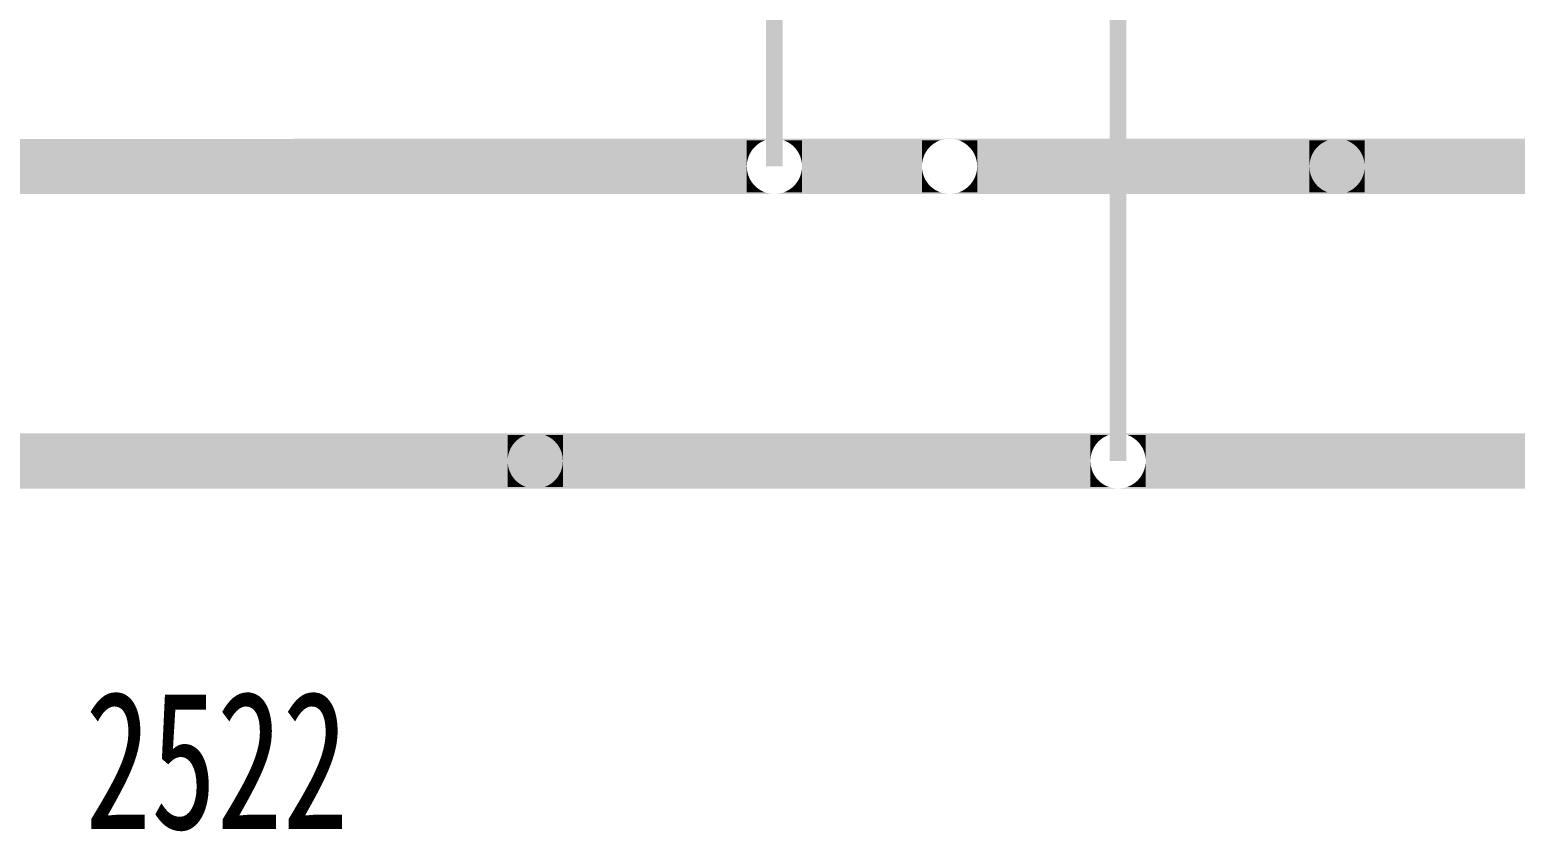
# Model space of a CAD drawing. Header units: millimetres. Extents: x 10667 to 23854, y -3427 to -2899.
# Drawn here: x 17254.6 to 17308.4, y -3188.5 to -3159.5 of the extents above; entities that cross this region are included whole.
import ezdxf

# ---------------------------------------------------------------- set-up
doc = ezdxf.new("R2010")
doc.units = ezdxf.units.MM
doc.header["$LTSCALE"] = 10
doc.layers.add('设备编号', color=2, linetype='Continuous')
doc.layers.add('连 接 线', color=1, linetype='Continuous')
doc.styles.add('HZ', font='SimSun.ttf', dxfattribs={"width": 0.7})

msp = doc.modelspace()

# ---------------------------------------------------------------- linework, layer by layer
at = {"layer": '连 接 线'}
for points, const_width in [([(17294.00580482629, -3135.682096875397), (17294.00580481802, -3175.072885319818)], 0.6), ([(17281.56480377403, -3164.412638151047), (17281.56480377403, -3142.742324736984)], 0.6), ([(17280.56480377403, -3164.413560333977), (17242.38392603174, -3164.420169845394)], 2), ([(17282.56482310117, -3164.411329160669), (17286.90550653734, -3164.411487879045)], 2), ([(17331.25146670225, -3164.405702171104), (17288.90550653734, -3164.408614646651)], 2), ([(17284.99742299605, -3175.073662328953), (17217.36649682037, -3175.073662328953)], 2), ([(17271.91500531177, -3175.073662328953), (17269.56582182199, -3175.073662328953)], 2), ([(17293.00580481804, -3175.073662328954), (17273.89600776287, -3175.073662328953)], 2), ([(17346.25148441468, -3175.069985622349), (17295.00580481804, -3175.073520300626)], 2)]:
    msp.add_lwpolyline(points, dxfattribs=dict(at, const_width=const_width))
for points in [[(17280.56480377403, -3163.41557712687), (17281.47764803128, -3163.41557712687), (17280.56480377403, -3163.411771824961), (17281.56480377403, -3163.411771824961)], [(17280.56480377403, -3163.411771824961), (17281.56480377403, -3163.411771824961), (17280.56480377403, -3163.41557712687), (17281.65195951678, -3163.41557712687)], [(17280.56480377403, -3163.426964071949), (17281.39115559636, -3163.426964071949), (17280.56480377403, -3163.41557712687), (17281.47764803128, -3163.41557712687)], [(17280.56480377403, -3163.41557712687), (17281.65195951678, -3163.41557712687), (17280.56480377403, -3163.426964071949), (17281.7384519517, -3163.426964071949)], [(17280.56480377403, -3163.445845998672), (17281.30598472893, -3163.445845998672), (17280.56480377403, -3163.426964071949), (17281.39115559636, -3163.426964071949)], [(17280.56480377403, -3163.472079204176), (17281.22278363071, -3163.472079204176), (17280.56480377403, -3163.445845998672), (17281.30598472893, -3163.445845998672)], [(17280.56480377403, -3163.505464037925), (17281.14218551229, -3163.505464037925), (17280.56480377403, -3163.472079204176), (17281.22278363071, -3163.472079204176)], [(17280.56480377403, -3163.545746421177), (17281.06480377403, -3163.545746421177), (17280.56480377403, -3163.505464037925), (17281.14218551229, -3163.505464037925)], [(17280.56480377403, -3163.592619780673), (17280.99122733768, -3163.592619780673), (17280.56480377403, -3163.545746421177), (17281.06480377403, -3163.545746421177)], [(17280.56480377403, -3163.645727381843), (17280.92201616434, -3163.645727381843), (17280.56480377403, -3163.592619780673), (17280.99122733768, -3163.592619780673)], [(17280.56480377403, -3163.704665043775), (17280.85769699284, -3163.704665043775), (17280.56480377403, -3163.645727381843), (17280.92201616434, -3163.645727381843)], [(17281.65195951678, -3163.41557712687), (17282.56480377403, -3163.41557712687), (17281.56480377403, -3163.411771824961), (17282.56480377403, -3163.411771824961)], [(17281.7384519517, -3163.426964071949), (17282.56480377403, -3163.426964071949), (17281.65195951678, -3163.41557712687), (17282.56480377403, -3163.41557712687)], [(17281.82362281913, -3163.445845998672), (17282.56480377403, -3163.445845998672), (17281.7384519517, -3163.426964071949), (17282.56480377403, -3163.426964071949)], [(17281.90682391736, -3163.472079204176), (17282.56480377403, -3163.472079204176), (17281.82362281913, -3163.445845998672), (17282.56480377403, -3163.445845998672)], [(17281.98742203577, -3163.505464037925), (17282.56480377403, -3163.505464037925), (17281.90682391736, -3163.472079204176), (17282.56480377403, -3163.472079204176)], [(17282.06480377403, -3163.545746421177), (17282.56480377403, -3163.545746421177), (17281.98742203577, -3163.505464037925), (17282.56480377403, -3163.505464037925)], [(17282.13838021038, -3163.592619780673), (17282.56480377403, -3163.592619780673), (17282.06480377403, -3163.545746421177), (17282.56480377403, -3163.545746421177)], [(17282.20759138372, -3163.645727381843), (17282.56480377403, -3163.645727381843), (17282.13838021038, -3163.592619780673), (17282.56480377403, -3163.592619780673)], [(17282.27191055522, -3163.704665043775), (17282.56480377403, -3163.704665043775), (17282.20759138372, -3163.645727381843), (17282.56480377403, -3163.645727381843)], [(17286.90550653734, -3163.410311972829), (17287.90550653734, -3163.410311972829), (17286.90550653734, -3163.414117274737), (17287.99266228009, -3163.414117274737)], [(17286.90550653734, -3163.414117274737), (17287.81835079459, -3163.414117274737), (17286.90550653734, -3163.410311972829), (17287.90550653734, -3163.410311972829)], [(17286.90550653734, -3163.414117274737), (17287.99266228009, -3163.414117274737), (17286.90550653734, -3163.425504219817), (17288.07915471501, -3163.425504219817)], [(17286.90550653734, -3163.425504219817), (17287.73185835968, -3163.425504219817), (17286.90550653734, -3163.414117274737), (17287.81835079459, -3163.414117274737)], [(17286.90550653734, -3163.44438614654), (17287.64668749224, -3163.44438614654), (17286.90550653734, -3163.425504219817), (17287.73185835968, -3163.425504219817)], [(17286.90550653734, -3163.470619352043), (17287.56348639401, -3163.470619352043), (17286.90550653734, -3163.44438614654), (17287.64668749224, -3163.44438614654)], [(17286.90550653734, -3163.504004185792), (17287.4828882756, -3163.504004185792), (17286.90550653734, -3163.470619352043), (17287.56348639401, -3163.470619352043)], [(17286.90550653734, -3163.544286569045), (17287.40550653734, -3163.544286569045), (17286.90550653734, -3163.504004185792), (17287.4828882756, -3163.504004185792)], [(17286.90550653734, -3163.59115992854), (17287.33193010099, -3163.59115992854), (17286.90550653734, -3163.544286569045), (17287.40550653734, -3163.544286569045)], [(17286.90550653734, -3163.64426752971), (17287.26271892765, -3163.64426752971), (17286.90550653734, -3163.59115992854), (17287.33193010099, -3163.59115992854)], [(17286.90550653734, -3163.703205191643), (17287.19839975615, -3163.703205191643), (17286.90550653734, -3163.64426752971), (17287.26271892765, -3163.64426752971)], [(17287.99266228009, -3163.414117274737), (17288.90550653734, -3163.414117274737), (17287.90550653734, -3163.410311972829), (17288.90550653734, -3163.410311972829)], [(17288.07915471501, -3163.425504219817), (17288.90550653734, -3163.425504219817), (17287.99266228009, -3163.414117274737), (17288.90550653734, -3163.414117274737)], [(17288.16432558245, -3163.44438614654), (17288.90550653734, -3163.44438614654), (17288.07915471501, -3163.425504219817), (17288.90550653734, -3163.425504219817)], [(17288.24752668067, -3163.470619352043), (17288.90550653734, -3163.470619352043), (17288.16432558245, -3163.44438614654), (17288.90550653734, -3163.44438614654)], [(17288.32812479908, -3163.504004185792), (17288.90550653734, -3163.504004185792), (17288.24752668067, -3163.470619352043), (17288.90550653734, -3163.470619352043)], [(17288.40550653734, -3163.544286569045), (17288.90550653734, -3163.544286569045), (17288.32812479908, -3163.504004185792), (17288.90550653734, -3163.504004185792)], [(17288.47908297369, -3163.59115992854), (17288.90550653734, -3163.59115992854), (17288.40550653734, -3163.544286569045), (17288.90550653734, -3163.544286569045)], [(17288.54829414703, -3163.64426752971), (17288.90550653734, -3163.64426752971), (17288.47908297369, -3163.59115992854), (17288.90550653734, -3163.59115992854)], [(17288.61261331853, -3163.703205191643), (17288.90550653734, -3163.703205191643), (17288.54829414703, -3163.64426752971), (17288.90550653734, -3163.64426752971)], [(17300.93562115687, -3163.417937227252), (17301.84846541412, -3163.417937227252), (17300.93562115687, -3163.414131925344), (17301.93562115687, -3163.414131925344)], [(17300.93562115687, -3163.429324172332), (17301.7619729792, -3163.429324172332), (17300.93562115687, -3163.417937227252), (17301.84846541412, -3163.417937227252)], [(17300.93562115687, -3163.448206099054), (17301.67680211176, -3163.448206099054), (17300.93562115687, -3163.429324172332), (17301.7619729792, -3163.429324172332)], [(17300.93562115687, -3163.474439304558), (17301.59360101354, -3163.474439304558), (17300.93562115687, -3163.448206099054), (17301.67680211176, -3163.448206099054)], [(17300.93562115687, -3163.507824138307), (17301.51300289512, -3163.507824138307), (17300.93562115687, -3163.474439304558), (17301.59360101354, -3163.474439304558)], [(17300.93562115687, -3163.548106521559), (17301.43562115687, -3163.548106521559), (17300.93562115687, -3163.507824138307), (17301.51300289512, -3163.507824138307)], [(17300.93562115687, -3163.594979881055), (17301.36204472052, -3163.594979881055), (17300.93562115687, -3163.548106521559), (17301.43562115687, -3163.548106521559)], [(17300.93562115687, -3163.648087482225), (17301.29283354718, -3163.648087482225), (17300.93562115687, -3163.594979881055), (17301.36204472052, -3163.594979881055)], [(17300.93562115687, -3163.707025144157), (17301.22851437568, -3163.707025144157), (17300.93562115687, -3163.648087482225), (17301.29283354718, -3163.648087482225)], [(17301.93562115687, -3163.414131925344), (17302.93562115687, -3163.414131925344), (17302.02277689961, -3163.417937227252), (17302.93562115687, -3163.417937227252)], [(17302.02277689961, -3163.417937227252), (17302.93562115687, -3163.417937227252), (17302.10926933453, -3163.429324172332), (17302.93562115687, -3163.429324172332)], [(17302.10926933453, -3163.429324172332), (17302.93562115687, -3163.429324172332), (17302.19444020197, -3163.448206099054), (17302.93562115687, -3163.448206099054)], [(17302.19444020197, -3163.448206099054), (17302.93562115687, -3163.448206099054), (17302.27764130019, -3163.474439304558), (17302.93562115687, -3163.474439304558)], [(17302.27764130019, -3163.474439304558), (17302.93562115687, -3163.474439304558), (17302.35823941861, -3163.507824138307), (17302.93562115687, -3163.507824138307)], [(17302.35823941861, -3163.507824138307), (17302.93562115687, -3163.507824138307), (17302.43562115687, -3163.548106521559), (17302.93562115687, -3163.548106521559)], [(17302.43562115687, -3163.548106521559), (17302.93562115687, -3163.548106521559), (17302.50919759322, -3163.594979881055), (17302.93562115687, -3163.594979881055)], [(17302.50919759322, -3163.594979881055), (17302.93562115687, -3163.594979881055), (17302.57840876655, -3163.648087482225), (17302.93562115687, -3163.648087482225)], [(17302.57840876655, -3163.648087482225), (17302.93562115687, -3163.648087482225), (17302.64272793805, -3163.707025144157), (17302.93562115687, -3163.707025144157)], [(17280.56480377403, -3163.768984215275), (17280.79875933091, -3163.768984215275), (17280.56480377403, -3163.704665043775), (17280.85769699284, -3163.704665043775)], [(17280.56480377403, -3163.838195388611), (17280.74565172974, -3163.838195388611), (17280.56480377403, -3163.768984215275), (17280.79875933091, -3163.768984215275)], [(17280.56480377403, -3163.911771824961), (17280.69877837025, -3163.911771824961), (17280.56480377403, -3163.838195388611), (17280.74565172974, -3163.838195388611)], [(17280.56480377403, -3163.989153563221), (17280.65849598699, -3163.989153563221), (17280.56480377403, -3163.911771824961), (17280.69877837025, -3163.911771824961)], [(17280.56480377403, -3164.069751681636), (17280.62511115324, -3164.069751681636), (17280.56480377403, -3163.989153563221), (17280.65849598699, -3163.989153563221)], [(17280.56480377403, -3164.152952779859), (17280.59887794774, -3164.152952779859), (17280.56480377403, -3164.069751681636), (17280.62511115324, -3164.069751681636)], [(17280.56480377403, -3164.238123647294), (17280.57999602102, -3164.238123647294), (17280.56480377403, -3164.152952779859), (17280.59887794774, -3164.152952779859)], [(17282.33084821715, -3163.768984215275), (17282.56480377403, -3163.768984215275), (17282.27191055522, -3163.704665043775), (17282.56480377403, -3163.704665043775)], [(17282.38395581832, -3163.838195388611), (17282.56480377403, -3163.838195388611), (17282.33084821715, -3163.768984215275), (17282.56480377403, -3163.768984215275)], [(17282.43082917781, -3163.911771824961), (17282.56480377403, -3163.911771824961), (17282.38395581832, -3163.838195388611), (17282.56480377403, -3163.838195388611)], [(17282.47111156107, -3163.989153563221), (17282.56480377403, -3163.989153563221), (17282.43082917781, -3163.911771824961), (17282.56480377403, -3163.911771824961)], [(17282.50449639482, -3164.069751681636), (17282.56480377403, -3164.069751681636), (17282.47111156107, -3163.989153563221), (17282.56480377403, -3163.989153563221)], [(17282.53072960032, -3164.152952779859), (17282.56480377403, -3164.152952779859), (17282.50449639482, -3164.069751681636), (17282.56480377403, -3164.069751681636)], [(17282.54961152704, -3164.238123647294), (17282.56480377403, -3164.238123647294), (17282.53072960032, -3164.152952779859), (17282.56480377403, -3164.152952779859)], [(17286.90550653734, -3163.767524363142), (17287.13946209422, -3163.767524363142), (17286.90550653734, -3163.703205191643), (17287.19839975615, -3163.703205191643)], [(17286.90550653734, -3163.836735536478), (17287.08635449305, -3163.836735536478), (17286.90550653734, -3163.767524363142), (17287.13946209422, -3163.767524363142)], [(17286.90550653734, -3163.910311972829), (17287.03948113356, -3163.910311972829), (17286.90550653734, -3163.836735536478), (17287.08635449305, -3163.836735536478)], [(17286.90550653734, -3163.987693711088), (17286.99919875031, -3163.987693711088), (17286.90550653734, -3163.910311972829), (17287.03948113356, -3163.910311972829)], [(17286.90550653734, -3164.068291829503), (17286.96581391655, -3164.068291829503), (17286.90550653734, -3163.987693711088), (17286.99919875031, -3163.987693711088)], [(17286.90550653734, -3164.151492927726), (17286.93958071105, -3164.151492927726), (17286.90550653734, -3164.068291829503), (17286.96581391655, -3164.068291829503)], [(17286.90550653734, -3164.236663795162), (17286.92069878433, -3164.236663795162), (17286.90550653734, -3164.151492927726), (17286.93958071105, -3164.151492927726)], [(17288.67155098046, -3163.767524363142), (17288.90550653734, -3163.767524363142), (17288.61261331853, -3163.703205191643), (17288.90550653734, -3163.703205191643)], [(17288.72465858163, -3163.836735536478), (17288.90550653734, -3163.836735536478), (17288.67155098046, -3163.767524363142), (17288.90550653734, -3163.767524363142)], [(17288.77153194113, -3163.910311972829), (17288.90550653734, -3163.910311972829), (17288.72465858163, -3163.836735536478), (17288.90550653734, -3163.836735536478)], [(17288.81181432438, -3163.987693711088), (17288.90550653734, -3163.987693711088), (17288.77153194113, -3163.910311972829), (17288.90550653734, -3163.910311972829)], [(17288.84519915813, -3164.068291829503), (17288.90550653734, -3164.068291829503), (17288.81181432438, -3163.987693711088), (17288.90550653734, -3163.987693711088)], [(17288.87143236363, -3164.151492927726), (17288.90550653734, -3164.151492927726), (17288.84519915813, -3164.068291829503), (17288.90550653734, -3164.068291829503)], [(17288.89031429035, -3164.236663795162), (17288.90550653734, -3164.236663795162), (17288.87143236363, -3164.151492927726), (17288.90550653734, -3164.151492927726)], [(17300.93562115687, -3163.771344315657), (17301.16957671375, -3163.771344315657), (17300.93562115687, -3163.707025144157), (17301.22851437568, -3163.707025144157)], [(17300.93562115687, -3163.840555488993), (17301.11646911258, -3163.840555488993), (17300.93562115687, -3163.771344315657), (17301.16957671375, -3163.771344315657)], [(17300.93562115687, -3163.914131925344), (17301.06959575308, -3163.914131925344), (17300.93562115687, -3163.840555488993), (17301.11646911258, -3163.840555488993)], [(17300.93562115687, -3163.991513663603), (17301.02931336983, -3163.991513663603), (17300.93562115687, -3163.914131925344), (17301.06959575308, -3163.914131925344)], [(17300.93562115687, -3164.072111782018), (17300.99592853608, -3164.072111782018), (17300.93562115687, -3163.991513663603), (17301.02931336983, -3163.991513663603)], [(17300.93562115687, -3164.155312880241), (17300.96969533058, -3164.155312880241), (17300.93562115687, -3164.072111782018), (17300.99592853608, -3164.072111782018)], [(17300.93562115687, -3164.240483747677), (17300.95081340386, -3164.240483747677), (17300.93562115687, -3164.155312880241), (17300.96969533058, -3164.155312880241)], [(17302.64272793805, -3163.707025144157), (17302.93562115687, -3163.707025144157), (17302.70166559998, -3163.771344315657), (17302.93562115687, -3163.771344315657)], [(17302.70166559998, -3163.771344315657), (17302.93562115687, -3163.771344315657), (17302.75477320116, -3163.840555488993), (17302.93562115687, -3163.840555488993)], [(17302.75477320116, -3163.840555488993), (17302.93562115687, -3163.840555488993), (17302.80164656065, -3163.914131925344), (17302.93562115687, -3163.914131925344)], [(17302.80164656065, -3163.914131925344), (17302.93562115687, -3163.914131925344), (17302.8419289439, -3163.991513663603), (17302.93562115687, -3163.991513663603)], [(17302.8419289439, -3163.991513663603), (17302.93562115687, -3163.991513663603), (17302.87531377765, -3164.072111782018), (17302.93562115687, -3164.072111782018)], [(17302.87531377765, -3164.072111782018), (17302.93562115687, -3164.072111782018), (17302.90154698316, -3164.155312880241), (17302.93562115687, -3164.155312880241)], [(17302.90154698316, -3164.155312880241), (17302.93562115687, -3164.155312880241), (17302.92042890988, -3164.240483747677), (17302.93562115687, -3164.240483747677)], [(17280.56480377403, -3164.324616082214), (17280.56860907594, -3164.324616082214), (17280.56480377403, -3164.238123647294), (17280.57999602102, -3164.238123647294)], [(17280.56480377403, -3164.411771824961), (17280.56480377403, -3164.411771824961), (17280.56480377403, -3164.324616082214), (17280.56860907594, -3164.324616082214)], [(17280.56480377403, -3164.411771824961), (17280.56480377403, -3164.411771824961), (17280.56480377403, -3164.498927567709), (17280.56860907594, -3164.498927567709)], [(17280.56480377403, -3164.498927567709), (17280.56860907594, -3164.498927567709), (17280.56480377403, -3164.585420002628), (17280.57999602102, -3164.585420002628)], [(17280.56480377403, -3164.585420002628), (17280.57999602102, -3164.585420002628), (17280.56480377403, -3164.670590870064), (17280.59887794774, -3164.670590870064)], [(17280.56480377403, -3164.670590870064), (17280.59887794774, -3164.670590870064), (17280.56480377403, -3164.753791968287), (17280.62511115324, -3164.753791968287)], [(17282.50449639482, -3164.753791968287), (17282.56480377403, -3164.753791968287), (17282.53072960032, -3164.670590870064), (17282.56480377403, -3164.670590870064)], [(17282.53072960032, -3164.670590870064), (17282.56480377403, -3164.670590870064), (17282.54961152704, -3164.585420002628), (17282.56480377403, -3164.585420002628)], [(17282.56099847212, -3164.324616082214), (17282.56480377403, -3164.324616082214), (17282.54961152704, -3164.238123647294), (17282.56480377403, -3164.238123647294)], [(17282.54961152704, -3164.585420002628), (17282.56480377403, -3164.585420002628), (17282.56099847212, -3164.498927567709), (17282.56480377403, -3164.498927567709)], [(17282.56480377403, -3164.411771824961), (17282.56480377403, -3164.411771824961), (17282.56099847212, -3164.324616082214), (17282.56480377403, -3164.324616082214)], [(17282.56099847212, -3164.498927567709), (17282.56480377403, -3164.498927567709), (17282.56480377403, -3164.411771824961)], [(17286.90550653734, -3164.323156230082), (17286.90931183925, -3164.323156230082), (17286.90550653734, -3164.236663795162), (17286.92069878433, -3164.236663795162)], [(17286.90550653734, -3164.410311972829), (17286.90550653734, -3164.410311972829), (17286.90550653734, -3164.323156230082), (17286.90931183925, -3164.323156230082)], [(17286.90550653734, -3164.410311972829), (17286.90550653734, -3164.410311972829), (17286.90550653734, -3164.497467715577), (17286.90931183925, -3164.497467715577)], [(17286.90550653734, -3164.497467715577), (17286.90931183925, -3164.497467715577), (17286.90550653734, -3164.583960150496), (17286.92069878433, -3164.583960150496)], [(17286.90550653734, -3164.583960150496), (17286.92069878433, -3164.583960150496), (17286.90550653734, -3164.669131017932), (17286.93958071105, -3164.669131017932)], [(17286.90550653734, -3164.669131017932), (17286.93958071105, -3164.669131017932), (17286.90550653734, -3164.752332116155), (17286.96581391655, -3164.752332116155)], [(17288.84519915813, -3164.752332116155), (17288.90550653734, -3164.752332116155), (17288.87143236363, -3164.669131017932), (17288.90550653734, -3164.669131017932)], [(17288.87143236363, -3164.669131017932), (17288.90550653734, -3164.669131017932), (17288.89031429035, -3164.583960150496), (17288.90550653734, -3164.583960150496)], [(17288.90170123543, -3164.323156230082), (17288.90550653734, -3164.323156230082), (17288.89031429035, -3164.236663795162), (17288.90550653734, -3164.236663795162)], [(17288.89031429035, -3164.583960150496), (17288.90550653734, -3164.583960150496), (17288.90170123543, -3164.497467715577), (17288.90550653734, -3164.497467715577)], [(17288.90550653734, -3164.410311972829), (17288.90550653734, -3164.410311972829), (17288.90170123543, -3164.323156230082), (17288.90550653734, -3164.323156230082)], [(17288.90170123543, -3164.497467715577), (17288.90550653734, -3164.497467715577), (17288.90550653734, -3164.410311972829)], [(17300.93562115687, -3164.326976182596), (17300.93942645878, -3164.326976182596), (17300.93562115687, -3164.240483747677), (17300.95081340386, -3164.240483747677)], [(17300.93562115687, -3164.414131925344), (17300.93562115687, -3164.414131925344), (17300.93562115687, -3164.326976182596), (17300.93942645878, -3164.326976182596)], [(17300.93562115687, -3164.414131925344), (17300.93562115687, -3164.414131925344), (17300.93562115687, -3164.501287668091), (17300.93942645878, -3164.501287668091)], [(17300.93562115687, -3164.501287668091), (17300.93942645878, -3164.501287668091), (17300.93562115687, -3164.587780103011), (17300.95081340386, -3164.587780103011)], [(17300.93562115687, -3164.587780103011), (17300.95081340386, -3164.587780103011), (17300.93562115687, -3164.672950970446), (17300.96969533058, -3164.672950970446)], [(17300.93562115687, -3164.672950970446), (17300.96969533058, -3164.672950970446), (17300.93562115687, -3164.75615206867), (17300.99592853608, -3164.75615206867)], [(17302.87531377765, -3164.75615206867), (17302.93562115687, -3164.75615206867), (17302.90154698316, -3164.672950970446), (17302.93562115687, -3164.672950970446)], [(17302.90154698316, -3164.672950970446), (17302.93562115687, -3164.672950970446), (17302.92042890988, -3164.587780103011), (17302.93562115687, -3164.587780103011)], [(17302.92042890988, -3164.240483747677), (17302.93562115687, -3164.240483747677), (17302.93181585496, -3164.326976182596), (17302.93562115687, -3164.326976182596)], [(17302.92042890988, -3164.587780103011), (17302.93562115687, -3164.587780103011), (17302.93181585496, -3164.501287668091), (17302.93562115687, -3164.501287668091)], [(17302.93181585496, -3164.326976182596), (17302.93562115687, -3164.326976182596), (17302.93562115687, -3164.414131925344)], [(17302.93181585496, -3164.501287668091), (17302.93562115687, -3164.501287668091), (17302.93562115687, -3164.414131925344)], [(17280.56480377403, -3164.753791968287), (17280.62511115324, -3164.753791968287), (17280.56480377403, -3164.834390086703), (17280.65849598699, -3164.834390086703)], [(17280.56480377403, -3164.834390086703), (17280.65849598699, -3164.834390086703), (17280.56480377403, -3164.911771824961), (17280.69877837025, -3164.911771824961)], [(17280.56480377403, -3164.911771824961), (17280.69877837025, -3164.911771824961), (17280.56480377403, -3164.985348261313), (17280.74565172974, -3164.985348261313)], [(17280.56480377403, -3164.985348261313), (17280.74565172974, -3164.985348261313), (17280.56480377403, -3165.054559434648), (17280.79875933091, -3165.054559434648)], [(17280.56480377403, -3165.054559434648), (17280.79875933091, -3165.054559434648), (17280.56480377403, -3165.118878606148), (17280.85769699284, -3165.118878606148)], [(17280.56480377403, -3165.118878606148), (17280.85769699284, -3165.118878606148), (17280.56480377403, -3165.177816268081), (17280.92201616434, -3165.177816268081)], [(17280.56480377403, -3165.177816268081), (17280.92201616434, -3165.177816268081), (17280.56480377403, -3165.230923869251), (17280.99122733768, -3165.230923869251)], [(17280.56480377403, -3165.230923869251), (17280.99122733768, -3165.230923869251), (17280.56480377403, -3165.277797228746), (17281.06480377403, -3165.277797228746)], [(17280.56480377403, -3165.277797228746), (17281.06480377403, -3165.277797228746), (17280.56480377403, -3165.318079611998), (17281.14218551229, -3165.318079611998)], [(17281.98742203577, -3165.318079611998), (17282.56480377403, -3165.318079611998), (17282.06480377403, -3165.277797228746), (17282.56480377403, -3165.277797228746)], [(17282.06480377403, -3165.277797228746), (17282.56480377403, -3165.277797228746), (17282.13838021038, -3165.230923869251), (17282.56480377403, -3165.230923869251)], [(17282.13838021038, -3165.230923869251), (17282.56480377403, -3165.230923869251), (17282.20759138372, -3165.177816268081), (17282.56480377403, -3165.177816268081)], [(17282.20759138372, -3165.177816268081), (17282.56480377403, -3165.177816268081), (17282.27191055522, -3165.118878606148), (17282.56480377403, -3165.118878606148)], [(17282.27191055522, -3165.118878606148), (17282.56480377403, -3165.118878606148), (17282.33084821715, -3165.054559434648), (17282.56480377403, -3165.054559434648)], [(17282.33084821715, -3165.054559434648), (17282.56480377403, -3165.054559434648), (17282.38395581832, -3164.985348261313), (17282.56480377403, -3164.985348261313)], [(17282.38395581832, -3164.985348261313), (17282.56480377403, -3164.985348261313), (17282.43082917781, -3164.911771824961), (17282.56480377403, -3164.911771824961)], [(17282.43082917781, -3164.911771824961), (17282.56480377403, -3164.911771824961), (17282.47111156107, -3164.834390086703), (17282.56480377403, -3164.834390086703)], [(17282.47111156107, -3164.834390086703), (17282.56480377403, -3164.834390086703), (17282.50449639482, -3164.753791968287), (17282.56480377403, -3164.753791968287)], [(17286.90550653734, -3164.752332116155), (17286.96581391655, -3164.752332116155), (17286.90550653734, -3164.83293023457), (17286.99919875031, -3164.83293023457)], [(17286.90550653734, -3164.83293023457), (17286.99919875031, -3164.83293023457), (17286.90550653734, -3164.910311972829), (17287.03948113356, -3164.910311972829)], [(17286.90550653734, -3164.910311972829), (17287.03948113356, -3164.910311972829), (17286.90550653734, -3164.98388840918), (17287.08635449305, -3164.98388840918)], [(17286.90550653734, -3164.98388840918), (17287.08635449305, -3164.98388840918), (17286.90550653734, -3165.053099582516), (17287.13946209422, -3165.053099582516)], [(17286.90550653734, -3165.053099582516), (17287.13946209422, -3165.053099582516), (17286.90550653734, -3165.117418754015), (17287.19839975615, -3165.117418754015)], [(17286.90550653734, -3165.117418754015), (17287.19839975615, -3165.117418754015), (17286.90550653734, -3165.176356415948), (17287.26271892765, -3165.176356415948)], [(17286.90550653734, -3165.176356415948), (17287.26271892765, -3165.176356415948), (17286.90550653734, -3165.229464017118), (17287.33193010099, -3165.229464017118)], [(17286.90550653734, -3165.229464017118), (17287.33193010099, -3165.229464017118), (17286.90550653734, -3165.276337376614), (17287.40550653734, -3165.276337376614)], [(17286.90550653734, -3165.276337376614), (17287.40550653734, -3165.276337376614), (17286.90550653734, -3165.316619759866), (17287.4828882756, -3165.316619759866)], [(17288.32812479908, -3165.316619759866), (17288.90550653734, -3165.316619759866), (17288.40550653734, -3165.276337376614), (17288.90550653734, -3165.276337376614)], [(17288.40550653734, -3165.276337376614), (17288.90550653734, -3165.276337376614), (17288.47908297369, -3165.229464017118), (17288.90550653734, -3165.229464017118)], [(17288.47908297369, -3165.229464017118), (17288.90550653734, -3165.229464017118), (17288.54829414703, -3165.176356415948), (17288.90550653734, -3165.176356415948)], [(17288.54829414703, -3165.176356415948), (17288.90550653734, -3165.176356415948), (17288.61261331853, -3165.117418754015), (17288.90550653734, -3165.117418754015)], [(17288.61261331853, -3165.117418754015), (17288.90550653734, -3165.117418754015), (17288.67155098046, -3165.053099582516), (17288.90550653734, -3165.053099582516)], [(17288.67155098046, -3165.053099582516), (17288.90550653734, -3165.053099582516), (17288.72465858163, -3164.98388840918), (17288.90550653734, -3164.98388840918)], [(17288.72465858163, -3164.98388840918), (17288.90550653734, -3164.98388840918), (17288.77153194113, -3164.910311972829), (17288.90550653734, -3164.910311972829)], [(17288.77153194113, -3164.910311972829), (17288.90550653734, -3164.910311972829), (17288.81181432438, -3164.83293023457), (17288.90550653734, -3164.83293023457)], [(17288.81181432438, -3164.83293023457), (17288.90550653734, -3164.83293023457), (17288.84519915813, -3164.752332116155), (17288.90550653734, -3164.752332116155)], [(17300.93562115687, -3164.75615206867), (17300.99592853608, -3164.75615206867), (17300.93562115687, -3164.836750187084), (17301.02931336983, -3164.836750187084)], [(17300.93562115687, -3164.836750187084), (17301.02931336983, -3164.836750187084), (17300.93562115687, -3164.914131925344), (17301.06959575308, -3164.914131925344)], [(17300.93562115687, -3164.914131925344), (17301.06959575308, -3164.914131925344), (17300.93562115687, -3164.987708361695), (17301.11646911258, -3164.987708361695)], [(17300.93562115687, -3164.987708361695), (17301.11646911258, -3164.987708361695), (17300.93562115687, -3165.05691953503), (17301.16957671375, -3165.05691953503)], [(17300.93562115687, -3165.05691953503), (17301.16957671375, -3165.05691953503), (17300.93562115687, -3165.12123870653), (17301.22851437568, -3165.12123870653)], [(17300.93562115687, -3165.12123870653), (17301.22851437568, -3165.12123870653), (17300.93562115687, -3165.180176368463), (17301.29283354718, -3165.180176368463)], [(17300.93562115687, -3165.180176368463), (17301.29283354718, -3165.180176368463), (17300.93562115687, -3165.233283969633), (17301.36204472052, -3165.233283969633)], [(17300.93562115687, -3165.233283969633), (17301.36204472052, -3165.233283969633), (17300.93562115687, -3165.280157329128), (17301.43562115687, -3165.280157329128)], [(17302.43562115687, -3165.280157329128), (17302.93562115687, -3165.280157329128), (17302.50919759322, -3165.233283969633), (17302.93562115687, -3165.233283969633)], [(17302.50919759322, -3165.233283969633), (17302.93562115687, -3165.233283969633), (17302.57840876655, -3165.180176368463), (17302.93562115687, -3165.180176368463)], [(17302.57840876655, -3165.180176368463), (17302.93562115687, -3165.180176368463), (17302.64272793805, -3165.12123870653), (17302.93562115687, -3165.12123870653)], [(17302.64272793805, -3165.12123870653), (17302.93562115687, -3165.12123870653), (17302.70166559998, -3165.05691953503), (17302.93562115687, -3165.05691953503)], [(17302.70166559998, -3165.05691953503), (17302.93562115687, -3165.05691953503), (17302.75477320116, -3164.987708361695), (17302.93562115687, -3164.987708361695)], [(17302.75477320116, -3164.987708361695), (17302.93562115687, -3164.987708361695), (17302.80164656065, -3164.914131925344), (17302.93562115687, -3164.914131925344)], [(17302.80164656065, -3164.914131925344), (17302.93562115687, -3164.914131925344), (17302.8419289439, -3164.836750187084), (17302.93562115687, -3164.836750187084)], [(17302.8419289439, -3164.836750187084), (17302.93562115687, -3164.836750187084), (17302.87531377765, -3164.75615206867), (17302.93562115687, -3164.75615206867)], [(17280.56480377403, -3165.318079611998), (17281.14218551229, -3165.318079611998), (17280.56480377403, -3165.351464445748), (17281.22278363071, -3165.351464445748)], [(17280.56480377403, -3165.351464445748), (17281.22278363071, -3165.351464445748), (17280.56480377403, -3165.37769765125), (17281.30598472893, -3165.37769765125)], [(17280.56480377403, -3165.37769765125), (17281.30598472893, -3165.37769765125), (17280.56480377403, -3165.396579577974), (17281.39115559636, -3165.396579577974)], [(17280.56480377403, -3165.396579577974), (17281.39115559636, -3165.396579577974), (17280.56480377403, -3165.407966523053), (17281.47764803128, -3165.407966523053)], [(17280.56480377403, -3165.407966523053), (17281.47764803128, -3165.407966523053), (17280.56480377403, -3165.411771824961), (17281.56480377403, -3165.411771824961)], [(17281.56480377403, -3165.411771824961), (17282.56480377403, -3165.411771824961), (17281.65195951678, -3165.407966523053), (17282.56480377403, -3165.407966523053)], [(17281.65195951678, -3165.407966523053), (17282.56480377403, -3165.407966523053), (17281.7384519517, -3165.396579577974), (17282.56480377403, -3165.396579577974)], [(17281.7384519517, -3165.396579577974), (17282.56480377403, -3165.396579577974), (17281.82362281913, -3165.37769765125), (17282.56480377403, -3165.37769765125)], [(17281.82362281913, -3165.37769765125), (17282.56480377403, -3165.37769765125), (17281.90682391736, -3165.351464445748), (17282.56480377403, -3165.351464445748)], [(17281.90682391736, -3165.351464445748), (17282.56480377403, -3165.351464445748), (17281.98742203577, -3165.318079611998), (17282.56480377403, -3165.318079611998)], [(17286.90550653734, -3165.316619759866), (17287.4828882756, -3165.316619759866), (17286.90550653734, -3165.350004593615), (17287.56348639401, -3165.350004593615)], [(17286.90550653734, -3165.350004593615), (17287.56348639401, -3165.350004593615), (17286.90550653734, -3165.376237799118), (17287.64668749224, -3165.376237799118)], [(17286.90550653734, -3165.376237799118), (17287.64668749224, -3165.376237799118), (17286.90550653734, -3165.395119725841), (17287.73185835968, -3165.395119725841)], [(17286.90550653734, -3165.395119725841), (17287.73185835968, -3165.395119725841), (17286.90550653734, -3165.406506670921), (17287.81835079459, -3165.406506670921)], [(17286.90550653734, -3165.406506670921), (17287.81835079459, -3165.406506670921), (17286.90550653734, -3165.410311972829), (17287.90550653734, -3165.410311972829)], [(17287.90550653734, -3165.410311972829), (17288.90550653734, -3165.410311972829), (17287.99266228009, -3165.406506670921), (17288.90550653734, -3165.406506670921)], [(17287.99266228009, -3165.406506670921), (17288.90550653734, -3165.406506670921), (17288.07915471501, -3165.395119725841), (17288.90550653734, -3165.395119725841)], [(17288.07915471501, -3165.395119725841), (17288.90550653734, -3165.395119725841), (17288.16432558245, -3165.376237799118), (17288.90550653734, -3165.376237799118)], [(17288.16432558245, -3165.376237799118), (17288.90550653734, -3165.376237799118), (17288.24752668067, -3165.350004593615), (17288.90550653734, -3165.350004593615)], [(17288.24752668067, -3165.350004593615), (17288.90550653734, -3165.350004593615), (17288.32812479908, -3165.316619759866), (17288.90550653734, -3165.316619759866)], [(17300.93562115687, -3165.280157329128), (17301.43562115687, -3165.280157329128), (17300.93562115687, -3165.32043971238), (17301.51300289512, -3165.32043971238)], [(17300.93562115687, -3165.32043971238), (17301.51300289512, -3165.32043971238), (17300.93562115687, -3165.35382454613), (17301.59360101354, -3165.35382454613)], [(17300.93562115687, -3165.35382454613), (17301.59360101354, -3165.35382454613), (17300.93562115687, -3165.380057751633), (17301.67680211176, -3165.380057751633)], [(17300.93562115687, -3165.380057751633), (17301.67680211176, -3165.380057751633), (17300.93562115687, -3165.398939678356), (17301.7619729792, -3165.398939678356)], [(17300.93562115687, -3165.398939678356), (17301.7619729792, -3165.398939678356), (17300.93562115687, -3165.410326623436), (17301.84846541412, -3165.410326623436)], [(17300.93562115687, -3165.410326623436), (17301.84846541412, -3165.410326623436), (17300.93562115687, -3165.414131925344), (17301.93562115687, -3165.414131925344)], [(17301.93562115687, -3165.414131925344), (17302.93562115687, -3165.414131925344), (17302.02277689961, -3165.410326623436), (17302.93562115687, -3165.410326623436)], [(17302.02277689961, -3165.410326623436), (17302.93562115687, -3165.410326623436), (17302.10926933453, -3165.398939678356), (17302.93562115687, -3165.398939678356)], [(17302.10926933453, -3165.398939678356), (17302.93562115687, -3165.398939678356), (17302.19444020197, -3165.380057751633), (17302.93562115687, -3165.380057751633)], [(17302.19444020197, -3165.380057751633), (17302.93562115687, -3165.380057751633), (17302.27764130019, -3165.35382454613), (17302.93562115687, -3165.35382454613)], [(17302.27764130019, -3165.35382454613), (17302.93562115687, -3165.35382454613), (17302.35823941861, -3165.32043971238), (17302.93562115687, -3165.32043971238)], [(17302.35823941861, -3165.32043971238), (17302.93562115687, -3165.32043971238), (17302.43562115687, -3165.280157329128), (17302.93562115687, -3165.280157329128)], [(17271.90550653732, -3174.071833974481), (17272.90550653732, -3174.071833974481), (17271.90550653732, -3174.075639276389), (17272.99266228007, -3174.075639276389)], [(17271.90550653732, -3174.075639276389), (17272.81835079458, -3174.075639276389), (17271.90550653732, -3174.071833974481), (17272.90550653732, -3174.071833974481)], [(17271.90550653732, -3174.075639276389), (17272.99266228007, -3174.075639276389), (17271.90550653732, -3174.087026221468), (17273.07915471499, -3174.087026221468)], [(17271.90550653732, -3174.087026221468), (17272.73185835966, -3174.087026221468), (17271.90550653732, -3174.075639276389), (17272.81835079458, -3174.075639276389)], [(17271.90550653732, -3174.105908148192), (17272.64668749222, -3174.105908148192), (17271.90550653732, -3174.087026221468), (17272.73185835966, -3174.087026221468)], [(17271.90550653732, -3174.132141353695), (17272.563486394, -3174.132141353695), (17271.90550653732, -3174.105908148192), (17272.64668749222, -3174.105908148192)], [(17271.90550653732, -3174.165526187444), (17272.48288827558, -3174.165526187444), (17271.90550653732, -3174.132141353695), (17272.563486394, -3174.132141353695)], [(17271.90550653732, -3174.205808570696), (17272.40550653732, -3174.205808570696), (17271.90550653732, -3174.165526187444), (17272.48288827558, -3174.165526187444)], [(17271.90550653732, -3174.252681930192), (17272.33193010097, -3174.252681930192), (17271.90550653732, -3174.205808570696), (17272.40550653732, -3174.205808570696)], [(17271.90550653732, -3174.305789531362), (17272.26271892764, -3174.305789531362), (17271.90550653732, -3174.252681930192), (17272.33193010097, -3174.252681930192)], [(17271.90550653732, -3174.364727193294), (17272.19839975614, -3174.364727193294), (17271.90550653732, -3174.305789531362), (17272.26271892764, -3174.305789531362)], [(17271.90550653732, -3174.429046364794), (17272.1394620942, -3174.429046364794), (17271.90550653732, -3174.364727193294), (17272.19839975614, -3174.364727193294)], [(17272.99266228007, -3174.075639276389), (17273.90550653732, -3174.075639276389), (17272.90550653732, -3174.071833974481), (17273.90550653732, -3174.071833974481)], [(17273.07915471499, -3174.087026221468), (17273.90550653732, -3174.087026221468), (17272.99266228007, -3174.075639276389), (17273.90550653732, -3174.075639276389)], [(17273.16432558242, -3174.105908148192), (17273.90550653732, -3174.105908148192), (17273.07915471499, -3174.087026221468), (17273.90550653732, -3174.087026221468)], [(17273.24752668065, -3174.132141353695), (17273.90550653732, -3174.132141353695), (17273.16432558242, -3174.105908148192), (17273.90550653732, -3174.105908148192)], [(17273.32812479906, -3174.165526187444), (17273.90550653732, -3174.165526187444), (17273.24752668065, -3174.132141353695), (17273.90550653732, -3174.132141353695)], [(17273.40550653732, -3174.205808570696), (17273.90550653732, -3174.205808570696), (17273.32812479906, -3174.165526187444), (17273.90550653732, -3174.165526187444)], [(17273.47908297367, -3174.252681930192), (17273.90550653732, -3174.252681930192), (17273.40550653732, -3174.205808570696), (17273.90550653732, -3174.205808570696)], [(17273.54829414701, -3174.305789531362), (17273.90550653732, -3174.305789531362), (17273.47908297367, -3174.252681930192), (17273.90550653732, -3174.252681930192)], [(17273.61261331851, -3174.364727193294), (17273.90550653732, -3174.364727193294), (17273.54829414701, -3174.305789531362), (17273.90550653732, -3174.305789531362)], [(17273.67155098044, -3174.429046364794), (17273.90550653732, -3174.429046364794), (17273.61261331851, -3174.364727193294), (17273.90550653732, -3174.364727193294)], [(17293.00580481804, -3174.075476098013), (17293.91864907529, -3174.075476098013), (17293.00580481804, -3174.071670796106), (17294.00580481804, -3174.071670796106)], [(17293.00580481804, -3174.071670796106), (17294.00580481804, -3174.071670796106), (17293.00580481804, -3174.075476098013), (17294.09296056078, -3174.075476098013)], [(17293.00580481804, -3174.086863043093), (17293.83215664037, -3174.086863043093), (17293.00580481804, -3174.075476098013), (17293.91864907529, -3174.075476098013)], [(17293.00580481804, -3174.075476098013), (17294.09296056078, -3174.075476098013), (17293.00580481804, -3174.086863043093), (17294.1794529957, -3174.086863043093)], [(17293.00580481804, -3174.105744969816), (17293.74698577293, -3174.105744969816), (17293.00580481804, -3174.086863043093), (17293.83215664037, -3174.086863043093)], [(17293.00580481804, -3174.13197817532), (17293.66378467471, -3174.13197817532), (17293.00580481804, -3174.105744969816), (17293.74698577293, -3174.105744969816)], [(17293.00580481804, -3174.165363009069), (17293.58318655629, -3174.165363009069), (17293.00580481804, -3174.13197817532), (17293.66378467471, -3174.13197817532)], [(17293.00580481804, -3174.205645392321), (17293.50580481804, -3174.205645392321), (17293.00580481804, -3174.165363009069), (17293.58318655629, -3174.165363009069)], [(17293.00580481804, -3174.252518751816), (17293.43222838169, -3174.252518751816), (17293.00580481804, -3174.205645392321), (17293.50580481804, -3174.205645392321)], [(17293.00580481804, -3174.305626352987), (17293.36301720835, -3174.305626352987), (17293.00580481804, -3174.252518751816), (17293.43222838169, -3174.252518751816)], [(17293.00580481804, -3174.364564014919), (17293.29869803685, -3174.364564014919), (17293.00580481804, -3174.305626352987), (17293.36301720835, -3174.305626352987)], [(17293.00580481804, -3174.428883186419), (17293.23976037492, -3174.428883186419), (17293.00580481804, -3174.364564014919), (17293.29869803685, -3174.364564014919)], [(17294.09296056078, -3174.075476098013), (17295.00580481804, -3174.075476098013), (17294.00580481804, -3174.071670796106), (17295.00580481804, -3174.071670796106)], [(17294.1794529957, -3174.086863043093), (17295.00580481804, -3174.086863043093), (17294.09296056078, -3174.075476098013), (17295.00580481804, -3174.075476098013)], [(17294.26462386314, -3174.105744969816), (17295.00580481804, -3174.105744969816), (17294.1794529957, -3174.086863043093), (17295.00580481804, -3174.086863043093)], [(17294.34782496136, -3174.13197817532), (17295.00580481804, -3174.13197817532), (17294.26462386314, -3174.105744969816), (17295.00580481804, -3174.105744969816)], [(17294.42842307978, -3174.165363009069), (17295.00580481804, -3174.165363009069), (17294.34782496136, -3174.13197817532), (17295.00580481804, -3174.13197817532)], [(17294.50580481804, -3174.205645392321), (17295.00580481804, -3174.205645392321), (17294.42842307978, -3174.165363009069), (17295.00580481804, -3174.165363009069)], [(17294.57938125439, -3174.252518751816), (17295.00580481804, -3174.252518751816), (17294.50580481804, -3174.205645392321), (17295.00580481804, -3174.205645392321)], [(17294.64859242772, -3174.305626352987), (17295.00580481804, -3174.305626352987), (17294.57938125439, -3174.252518751816), (17295.00580481804, -3174.252518751816)], [(17294.71291159922, -3174.364564014919), (17295.00580481804, -3174.364564014919), (17294.64859242772, -3174.305626352987), (17295.00580481804, -3174.305626352987)], [(17294.77184926115, -3174.428883186419), (17295.00580481804, -3174.428883186419), (17294.71291159922, -3174.364564014919), (17295.00580481804, -3174.364564014919)], [(17271.90550653732, -3174.49825753813), (17272.08635449303, -3174.49825753813), (17271.90550653732, -3174.429046364794), (17272.1394620942, -3174.429046364794)], [(17271.90550653732, -3174.571833974481), (17272.03948113354, -3174.571833974481), (17271.90550653732, -3174.49825753813), (17272.08635449303, -3174.49825753813)], [(17271.90550653732, -3174.64921571274), (17271.99919875029, -3174.64921571274), (17271.90550653732, -3174.571833974481), (17272.03948113354, -3174.571833974481)], [(17271.90550653732, -3174.729813831155), (17271.96581391654, -3174.729813831155), (17271.90550653732, -3174.64921571274), (17271.99919875029, -3174.64921571274)], [(17271.90550653732, -3174.813014929378), (17271.93958071103, -3174.813014929378), (17271.90550653732, -3174.729813831155), (17271.96581391654, -3174.729813831155)], [(17271.90550653732, -3174.898185796814), (17271.92069878431, -3174.898185796814), (17271.90550653732, -3174.813014929378), (17271.93958071103, -3174.813014929378)], [(17271.90550653732, -3174.984678231733), (17271.90931183923, -3174.984678231733), (17271.90550653732, -3174.898185796814), (17271.92069878431, -3174.898185796814)], [(17273.72465858161, -3174.49825753813), (17273.90550653732, -3174.49825753813), (17273.67155098044, -3174.429046364794), (17273.90550653732, -3174.429046364794)], [(17273.77153194111, -3174.571833974481), (17273.90550653732, -3174.571833974481), (17273.72465858161, -3174.49825753813), (17273.90550653732, -3174.49825753813)], [(17273.81181432436, -3174.64921571274), (17273.90550653732, -3174.64921571274), (17273.77153194111, -3174.571833974481), (17273.90550653732, -3174.571833974481)], [(17273.84519915811, -3174.729813831155), (17273.90550653732, -3174.729813831155), (17273.81181432436, -3174.64921571274), (17273.90550653732, -3174.64921571274)], [(17273.87143236361, -3174.813014929378), (17273.90550653732, -3174.813014929378), (17273.84519915811, -3174.729813831155), (17273.90550653732, -3174.729813831155)], [(17273.89031429034, -3174.898185796814), (17273.90550653732, -3174.898185796814), (17273.87143236361, -3174.813014929378), (17273.90550653732, -3174.813014929378)], [(17273.90170123542, -3174.984678231733), (17273.90550653732, -3174.984678231733), (17273.89031429034, -3174.898185796814), (17273.90550653732, -3174.898185796814)], [(17293.00580481804, -3174.498094359754), (17293.18665277375, -3174.498094359754), (17293.00580481804, -3174.428883186419), (17293.23976037492, -3174.428883186419)], [(17293.00580481804, -3174.571670796106), (17293.13977941425, -3174.571670796106), (17293.00580481804, -3174.498094359754), (17293.18665277375, -3174.498094359754)], [(17293.00580481804, -3174.649052534365), (17293.099497031, -3174.649052534365), (17293.00580481804, -3174.571670796106), (17293.13977941425, -3174.571670796106)], [(17293.00580481804, -3174.72965065278), (17293.06611219725, -3174.72965065278), (17293.00580481804, -3174.649052534365), (17293.099497031, -3174.649052534365)], [(17293.00580481804, -3174.812851751003), (17293.03987899175, -3174.812851751003), (17293.00580481804, -3174.72965065278), (17293.06611219725, -3174.72965065278)], [(17293.00580481804, -3174.898022618439), (17293.02099706502, -3174.898022618439), (17293.00580481804, -3174.812851751003), (17293.03987899175, -3174.812851751003)], [(17293.00580481804, -3174.984515053358), (17293.00961011995, -3174.984515053358), (17293.00580481804, -3174.898022618439), (17293.02099706502, -3174.898022618439)], [(17294.82495686233, -3174.498094359754), (17295.00580481804, -3174.498094359754), (17294.77184926115, -3174.428883186419), (17295.00580481804, -3174.428883186419)], [(17294.87183022182, -3174.571670796106), (17295.00580481804, -3174.571670796106), (17294.82495686233, -3174.498094359754), (17295.00580481804, -3174.498094359754)], [(17294.91211260507, -3174.649052534365), (17295.00580481804, -3174.649052534365), (17294.87183022182, -3174.571670796106), (17295.00580481804, -3174.571670796106)], [(17294.94549743882, -3174.72965065278), (17295.00580481804, -3174.72965065278), (17294.91211260507, -3174.649052534365), (17295.00580481804, -3174.649052534365)], [(17294.97173064433, -3174.812851751003), (17295.00580481804, -3174.812851751003), (17294.94549743882, -3174.72965065278), (17295.00580481804, -3174.72965065278)], [(17294.99061257105, -3174.898022618439), (17295.00580481804, -3174.898022618439), (17294.97173064433, -3174.812851751003), (17295.00580481804, -3174.812851751003)], [(17295.00199951613, -3174.984515053358), (17295.00580481804, -3174.984515053358), (17294.99061257105, -3174.898022618439), (17295.00580481804, -3174.898022618439)], [(17271.90550653732, -3175.071833974481), (17271.90550653732, -3175.071833974481), (17271.90550653732, -3174.984678231733), (17271.90931183923, -3174.984678231733)], [(17271.90550653732, -3175.071833974481), (17271.90550653732, -3175.071833974481), (17271.90550653732, -3175.158989717228), (17271.90931183923, -3175.158989717228)], [(17271.90550653732, -3175.158989717228), (17271.90931183923, -3175.158989717228), (17271.90550653732, -3175.245482152148), (17271.92069878431, -3175.245482152148)], [(17271.90550653732, -3175.245482152148), (17271.92069878431, -3175.245482152148), (17271.90550653732, -3175.330653019583), (17271.93958071103, -3175.330653019583)], [(17271.90550653732, -3175.330653019583), (17271.93958071103, -3175.330653019583), (17271.90550653732, -3175.413854117806), (17271.96581391654, -3175.413854117806)], [(17271.90550653732, -3175.413854117806), (17271.96581391654, -3175.413854117806), (17271.90550653732, -3175.494452236222), (17271.99919875029, -3175.494452236222)], [(17271.90550653732, -3175.494452236222), (17271.99919875029, -3175.494452236222), (17271.90550653732, -3175.571833974481), (17272.03948113354, -3175.571833974481)], [(17273.77153194111, -3175.571833974481), (17273.90550653732, -3175.571833974481), (17273.81181432436, -3175.494452236222), (17273.90550653732, -3175.494452236222)], [(17273.81181432436, -3175.494452236222), (17273.90550653732, -3175.494452236222), (17273.84519915811, -3175.413854117806), (17273.90550653732, -3175.413854117806)], [(17273.84519915811, -3175.413854117806), (17273.90550653732, -3175.413854117806), (17273.87143236361, -3175.330653019583), (17273.90550653732, -3175.330653019583)], [(17273.87143236361, -3175.330653019583), (17273.90550653732, -3175.330653019583), (17273.89031429034, -3175.245482152148), (17273.90550653732, -3175.245482152148)], [(17273.89031429034, -3175.245482152148), (17273.90550653732, -3175.245482152148), (17273.90170123542, -3175.158989717228), (17273.90550653732, -3175.158989717228)], [(17273.90550653732, -3175.071833974481), (17273.90550653732, -3175.071833974481), (17273.90170123542, -3174.984678231733), (17273.90550653732, -3174.984678231733)], [(17273.90170123542, -3175.158989717228), (17273.90550653732, -3175.158989717228), (17273.90550653732, -3175.071833974481)], [(17293.00580481804, -3175.071670796106), (17293.00580481804, -3175.071670796106), (17293.00580481804, -3174.984515053358), (17293.00961011995, -3174.984515053358)], [(17293.00580481804, -3175.071670796106), (17293.00580481804, -3175.071670796106), (17293.00580481804, -3175.158826538853), (17293.00961011995, -3175.158826538853)], [(17293.00580481804, -3175.158826538853), (17293.00961011995, -3175.158826538853), (17293.00580481804, -3175.245318973772), (17293.02099706502, -3175.245318973772)], [(17293.00580481804, -3175.245318973772), (17293.02099706502, -3175.245318973772), (17293.00580481804, -3175.330489841208), (17293.03987899175, -3175.330489841208)], [(17293.00580481804, -3175.330489841208), (17293.03987899175, -3175.330489841208), (17293.00580481804, -3175.413690939431), (17293.06611219725, -3175.413690939431)], [(17293.00580481804, -3175.413690939431), (17293.06611219725, -3175.413690939431), (17293.00580481804, -3175.494289057846), (17293.099497031, -3175.494289057846)], [(17293.00580481804, -3175.494289057846), (17293.099497031, -3175.494289057846), (17293.00580481804, -3175.571670796106), (17293.13977941425, -3175.571670796106)], [(17294.87183022182, -3175.571670796106), (17295.00580481804, -3175.571670796106), (17294.91211260507, -3175.494289057846), (17295.00580481804, -3175.494289057846)], [(17294.91211260507, -3175.494289057846), (17295.00580481804, -3175.494289057846), (17294.94549743882, -3175.413690939431), (17295.00580481804, -3175.413690939431)], [(17294.94549743882, -3175.413690939431), (17295.00580481804, -3175.413690939431), (17294.97173064433, -3175.330489841208), (17295.00580481804, -3175.330489841208)], [(17294.97173064433, -3175.330489841208), (17295.00580481804, -3175.330489841208), (17294.99061257105, -3175.245318973772), (17295.00580481804, -3175.245318973772)], [(17294.99061257105, -3175.245318973772), (17295.00580481804, -3175.245318973772), (17295.00199951613, -3175.158826538853), (17295.00580481804, -3175.158826538853)], [(17295.00580481804, -3175.071670796106), (17295.00580481804, -3175.071670796106), (17295.00199951613, -3174.984515053358), (17295.00580481804, -3174.984515053358)], [(17295.00199951613, -3175.158826538853), (17295.00580481804, -3175.158826538853), (17295.00580481804, -3175.071670796106)], [(17271.90550653732, -3175.571833974481), (17272.03948113354, -3175.571833974481), (17271.90550653732, -3175.645410410832), (17272.08635449303, -3175.645410410832)], [(17271.90550653732, -3175.645410410832), (17272.08635449303, -3175.645410410832), (17271.90550653732, -3175.714621584168), (17272.1394620942, -3175.714621584168)], [(17271.90550653732, -3175.714621584168), (17272.1394620942, -3175.714621584168), (17271.90550653732, -3175.778940755667), (17272.19839975614, -3175.778940755667)], [(17271.90550653732, -3175.778940755667), (17272.19839975614, -3175.778940755667), (17271.90550653732, -3175.8378784176), (17272.26271892764, -3175.8378784176)], [(17271.90550653732, -3175.8378784176), (17272.26271892764, -3175.8378784176), (17271.90550653732, -3175.89098601877), (17272.33193010097, -3175.89098601877)], [(17271.90550653732, -3175.89098601877), (17272.33193010097, -3175.89098601877), (17271.90550653732, -3175.937859378265), (17272.40550653732, -3175.937859378265)], [(17271.90550653732, -3175.937859378265), (17272.40550653732, -3175.937859378265), (17271.90550653732, -3175.978141761518), (17272.48288827558, -3175.978141761518)], [(17271.90550653732, -3175.978141761518), (17272.48288827558, -3175.978141761518), (17271.90550653732, -3176.011526595267), (17272.563486394, -3176.011526595267)], [(17271.90550653732, -3176.011526595267), (17272.563486394, -3176.011526595267), (17271.90550653732, -3176.03775980077), (17272.64668749222, -3176.03775980077)], [(17273.16432558242, -3176.03775980077), (17273.90550653732, -3176.03775980077), (17273.24752668065, -3176.011526595267), (17273.90550653732, -3176.011526595267)], [(17273.24752668065, -3176.011526595267), (17273.90550653732, -3176.011526595267), (17273.32812479906, -3175.978141761518), (17273.90550653732, -3175.978141761518)], [(17273.32812479906, -3175.978141761518), (17273.90550653732, -3175.978141761518), (17273.40550653732, -3175.937859378265), (17273.90550653732, -3175.937859378265)], [(17273.40550653732, -3175.937859378265), (17273.90550653732, -3175.937859378265), (17273.47908297367, -3175.89098601877), (17273.90550653732, -3175.89098601877)], [(17273.47908297367, -3175.89098601877), (17273.90550653732, -3175.89098601877), (17273.54829414701, -3175.8378784176), (17273.90550653732, -3175.8378784176)], [(17273.54829414701, -3175.8378784176), (17273.90550653732, -3175.8378784176), (17273.61261331851, -3175.778940755667), (17273.90550653732, -3175.778940755667)], [(17273.61261331851, -3175.778940755667), (17273.90550653732, -3175.778940755667), (17273.67155098044, -3175.714621584168), (17273.90550653732, -3175.714621584168)], [(17273.67155098044, -3175.714621584168), (17273.90550653732, -3175.714621584168), (17273.72465858161, -3175.645410410832), (17273.90550653732, -3175.645410410832)], [(17273.72465858161, -3175.645410410832), (17273.90550653732, -3175.645410410832), (17273.77153194111, -3175.571833974481), (17273.90550653732, -3175.571833974481)], [(17293.00580481804, -3175.571670796106), (17293.13977941425, -3175.571670796106), (17293.00580481804, -3175.645247232456), (17293.18665277375, -3175.645247232456)], [(17293.00580481804, -3175.645247232456), (17293.18665277375, -3175.645247232456), (17293.00580481804, -3175.714458405792), (17293.23976037492, -3175.714458405792)], [(17293.00580481804, -3175.714458405792), (17293.23976037492, -3175.714458405792), (17293.00580481804, -3175.778777577292), (17293.29869803685, -3175.778777577292)], [(17293.00580481804, -3175.778777577292), (17293.29869803685, -3175.778777577292), (17293.00580481804, -3175.837715239225), (17293.36301720835, -3175.837715239225)], [(17293.00580481804, -3175.837715239225), (17293.36301720835, -3175.837715239225), (17293.00580481804, -3175.890822840394), (17293.43222838169, -3175.890822840394)], [(17293.00580481804, -3175.890822840394), (17293.43222838169, -3175.890822840394), (17293.00580481804, -3175.93769619989), (17293.50580481804, -3175.93769619989)], [(17293.00580481804, -3175.93769619989), (17293.50580481804, -3175.93769619989), (17293.00580481804, -3175.977978583142), (17293.58318655629, -3175.977978583142)], [(17293.00580481804, -3175.977978583142), (17293.58318655629, -3175.977978583142), (17293.00580481804, -3176.011363416892), (17293.66378467471, -3176.011363416892)], [(17293.00580481804, -3176.011363416892), (17293.66378467471, -3176.011363416892), (17293.00580481804, -3176.037596622395), (17293.74698577293, -3176.037596622395)], [(17294.26462386314, -3176.037596622395), (17295.00580481804, -3176.037596622395), (17294.34782496136, -3176.011363416892), (17295.00580481804, -3176.011363416892)], [(17294.34782496136, -3176.011363416892), (17295.00580481804, -3176.011363416892), (17294.42842307978, -3175.977978583142), (17295.00580481804, -3175.977978583142)], [(17294.42842307978, -3175.977978583142), (17295.00580481804, -3175.977978583142), (17294.50580481804, -3175.93769619989), (17295.00580481804, -3175.93769619989)], [(17294.50580481804, -3175.93769619989), (17295.00580481804, -3175.93769619989), (17294.57938125439, -3175.890822840394), (17295.00580481804, -3175.890822840394)], [(17294.57938125439, -3175.890822840394), (17295.00580481804, -3175.890822840394), (17294.64859242772, -3175.837715239225), (17295.00580481804, -3175.837715239225)], [(17294.64859242772, -3175.837715239225), (17295.00580481804, -3175.837715239225), (17294.71291159922, -3175.778777577292), (17295.00580481804, -3175.778777577292)], [(17294.71291159922, -3175.778777577292), (17295.00580481804, -3175.778777577292), (17294.77184926115, -3175.714458405792), (17295.00580481804, -3175.714458405792)], [(17294.77184926115, -3175.714458405792), (17295.00580481804, -3175.714458405792), (17294.82495686233, -3175.645247232456), (17295.00580481804, -3175.645247232456)], [(17294.82495686233, -3175.645247232456), (17295.00580481804, -3175.645247232456), (17294.87183022182, -3175.571670796106), (17295.00580481804, -3175.571670796106)], [(17271.90550653732, -3176.03775980077), (17272.64668749222, -3176.03775980077), (17271.90550653732, -3176.056641727493), (17272.73185835966, -3176.056641727493)], [(17271.90550653732, -3176.056641727493), (17272.73185835966, -3176.056641727493), (17271.90550653732, -3176.068028672573), (17272.81835079458, -3176.068028672573)], [(17271.90550653732, -3176.068028672573), (17272.81835079458, -3176.068028672573), (17271.90550653732, -3176.071833974481), (17272.90550653732, -3176.071833974481)], [(17272.90550653732, -3176.071833974481), (17273.90550653732, -3176.071833974481), (17272.99266228007, -3176.068028672573), (17273.90550653732, -3176.068028672573)], [(17272.99266228007, -3176.068028672573), (17273.90550653732, -3176.068028672573), (17273.07915471499, -3176.056641727493), (17273.90550653732, -3176.056641727493)], [(17273.07915471499, -3176.056641727493), (17273.90550653732, -3176.056641727493), (17273.16432558242, -3176.03775980077), (17273.90550653732, -3176.03775980077)], [(17293.00580481804, -3176.037596622395), (17293.74698577293, -3176.037596622395), (17293.00580481804, -3176.056478549117), (17293.83215664037, -3176.056478549117)], [(17293.00580481804, -3176.056478549117), (17293.83215664037, -3176.056478549117), (17293.00580481804, -3176.067865494197), (17293.91864907529, -3176.067865494197)], [(17293.00580481804, -3176.067865494197), (17293.91864907529, -3176.067865494197), (17293.00580481804, -3176.071670796106), (17294.00580481804, -3176.071670796106)], [(17294.00580481804, -3176.071670796106), (17295.00580481804, -3176.071670796106), (17294.09296056078, -3176.067865494197), (17295.00580481804, -3176.067865494197)], [(17294.09296056078, -3176.067865494197), (17295.00580481804, -3176.067865494197), (17294.1794529957, -3176.056478549117), (17295.00580481804, -3176.056478549117)], [(17294.1794529957, -3176.056478549117), (17295.00580481804, -3176.056478549117), (17294.26462386314, -3176.037596622395), (17295.00580481804, -3176.037596622395)]]:
    msp.add_solid(points, dxfattribs=at)

# ---------------------------------------------------------------- texts
at = {"layer": '设备编号', "color": 6, "style": 'HZ', "width": 0.7}
msp.add_text('2522', height=5, dxfattribs=at).set_placement((17256.60744782348, -3188.390327632725))

doc.saveas('drawing.dxf')
